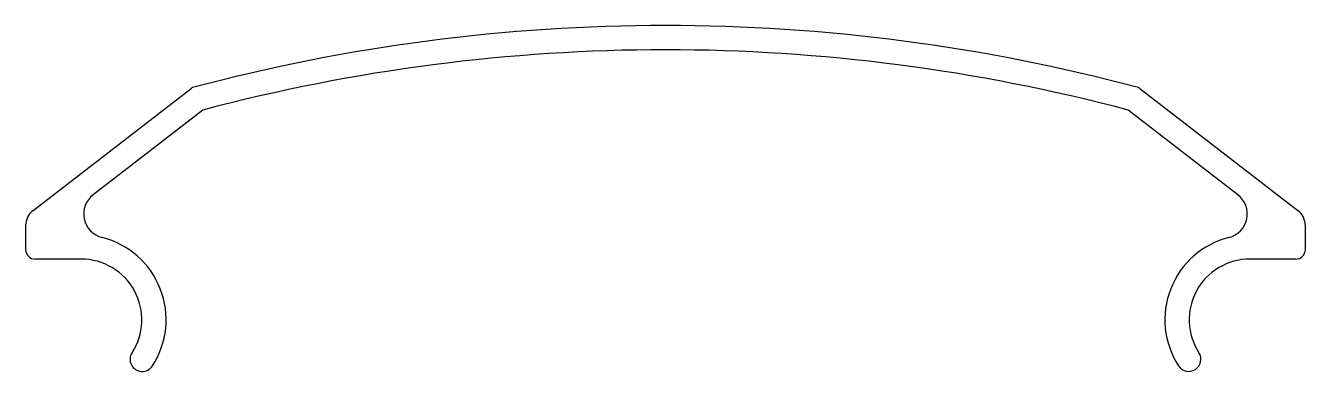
# Model space of a CAD drawing. Extents: x 1.4 to 80.4, y 0.9 to 22.3.
import ezdxf

# ---------------------------------------------------------------- set-up
doc = ezdxf.new("R2010")
doc.units = 0
doc.layers.get('0').update_dxf_attribs({"linetype": 'CONTINUOUS'})

msp = doc.modelspace()

# ---------------------------------------------------------------- linework, layer by layer
for p, q in [((1.845, 10.89), (11.608, 18.449)), ((70.212, 18.449), (79.975, 10.89)), ((12.326, 17.108), (5.552, 11.863)), ((76.268, 11.863), (69.493, 17.108)), ((1.38, 9.941), (1.38, 8.484)), ((80.44, 8.484), (80.44, 9.941)), ((4.81, 7.884), (1.98, 7.884)), ((79.84, 7.884), (77.01, 7.884))]:
    msp.add_line(p, q)
for centre, radius, start, end in [((40.91, -90.666), 113, 75.01716, 104.98284), ((40.91, -90.666), 111.5, 75.14613, 104.85387), ((11.761, 18.251), 0.25, 104.98284, 127.75), ((70.059, 18.251), 0.25, 52.25, 75.01716), ((6.47, 10.677), 1.5, 127.75, 255.76044), ((75.35, 10.677), 1.5, 284.23956, 52.25), ((2.58, 9.941), 1.2, 127.75, 180), ((79.24, 9.941), 1.2, 0, 52.25), ((4.81, 4.134), 5.25, 327, 75.76044), ((77.01, 4.134), 5.25, 104.23956, 213), ((1.98, 8.484), 0.6, 180, 270), ((79.84, 8.484), 0.6, 270, 0), ((4.81, 4.134), 3.75, 327, 90), ((77.01, 4.134), 3.75, 90, 213), ((8.584, 1.683), 0.75, 147, 327), ((73.236, 1.683), 0.75, 213, 33)]:
    msp.add_arc(centre, radius, start, end)

doc.saveas('drawing.dxf')
